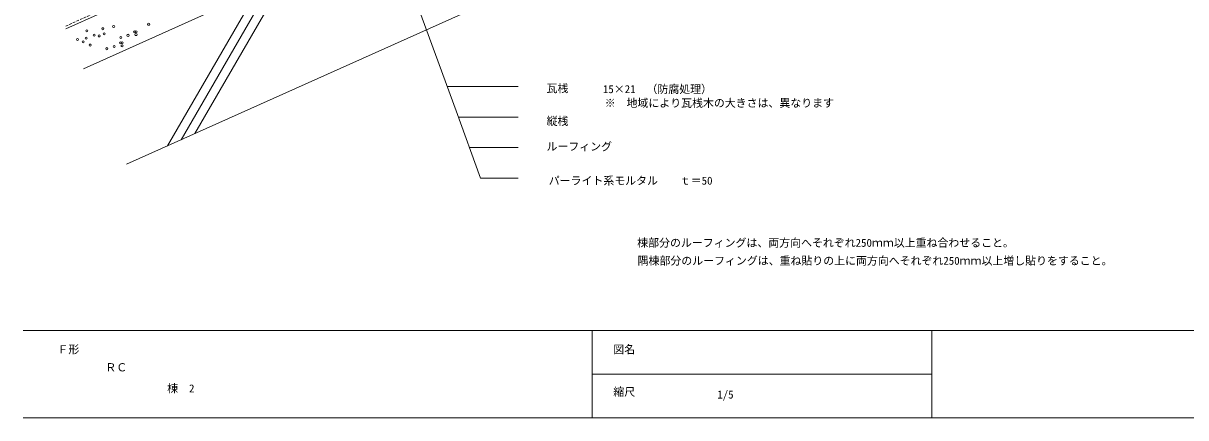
# Model space of a CAD drawing. Units: millimetres, scale not verified. Extents: x -198 to 202, y -140 to 130.
# Drawn here: x -197.6 to 68.7, y -140 to -49.6 of the extents above; entities that cross this region are included whole.
import ezdxf
from ezdxf.enums import TextEntityAlignment as Align

# ---------------------------------------------------------------- set-up
doc = ezdxf.new("R2010")
doc.units = ezdxf.units.MM
doc.header["$LTSCALE"] = 0.5
doc.linetypes.add('DASHED1', pattern=[1.8, 1.2, -0.6])
for name, color, linetype, lineweight in [('0-0', 5, 'Continuous', 18), ('0-1', 7, 'Continuous', 18), ('1-0', 7, 'Continuous', 18), ('1-3', 7, 'Continuous', 18), ('1-4', 7, 'Continuous', 18), ('1-5', 7, 'DASHED1', 18)]:
    doc.layers.add(name, color=color, linetype=linetype, lineweight=lineweight)
doc.styles.add('ＭＳ ゴシック', font='')
doc.styles.get('ＭＳ ゴシック').set_extended_font_data('MS Gothic')

msp = doc.modelspace()

# ---------------------------------------------------------------- linework, layer by layer
at = {"layer": '0-0'}
for p, q in [((202.4324, -119.9865), (-197.5676, -119.9865)), ((-67.2973, -119.9865), (-67.2973, -139.9865)), ((10.5405, -119.9865), (10.5405, -139.9865)), ((-67.2973, -129.9865), (10.5405, -129.9865)), ((202.4324, -139.9865), (-197.5676, -139.9865))]:
    msp.add_line(p, q, dxfattribs=at)
at = {"layer": '0-1'}
for p, q in [((-100.481, -64.1025), (-84.2018, -64.1025)), ((-97.9332, -71.1025), (-84.2018, -71.1025)), ((-95.3854, -78.1025), (-84.2018, -78.1025)), ((-92.8377, -85.1025), (-84.2018, -85.1025))]:
    msp.add_line(p, q, dxfattribs=at)
at = {"layer": '1-0'}
for p, q in [((-187.8448, -50.9189), (-5.6757, 31.0572)), ((-137.7375, -39.3365), (-158.2656, -74.8922)), ((-143.9775, -42.1445), (-164.5056, -77.7002)), ((-140.8575, -40.7405), (-161.3856, -76.2962))]:
    msp.add_line(p, q, dxfattribs=at)
for centre in [(-176.8601, -50.3621), (-168.8459, -49.8456), (-185.156, -53.3487), (-183.165, -53.0169), (-182.9991, -51.3577), (-181.3399, -52.3532), (-180.1784, -52.5191), (-179.3488, -50.8599), (-179.0483, -52.0495), (-175.2322, -52.8791), (-173.573, -52.3814), (-172.0797, -51.5518), (-171.7479, -51.5518), (-171.7479, -52.2154), (-183.8287, -53.8464), (-182.2415, -54.604), (-178.4253, -55.4336), (-176.7661, -54.9359), (-175.2729, -54.1063), (-174.941, -54.1063), (-174.941, -54.77)]:
    msp.add_circle(centre, 0.2346, dxfattribs=at)
at = {"layer": '1-3'}
msp.add_line((-118.0434, -15.8503), (-98.4503, -69.6818), dxfattribs=at)
at = {"layer": '1-5', "linetype": 'Continuous'}
for p, q in [((-183.7411, -60.0381), (-5.6757, 20.0913)), ((-173.8924, -81.9243), (-5.6757, -6.2268)), ((-98.4503, -69.6818), (-92.8377, -85.1025))]:
    msp.add_line(p, q, dxfattribs=at)
at = {"layer": '1-5'}
msp.add_lwpolyline([(-187.8448, -50.261), (-5.6757, 31.7151), (39.9204, 11.1969)], dxfattribs=at)

# ---------------------------------------------------------------- texts
at = {"layer": '0-0', "color": 7, "style": 'ＭＳ ゴシック'}
for s, p in [('Ｆ形', (-189.7297, -125.7973)), ('図名', (-62.4324, -125.7973)), ('縮尺', (-62.4324, -135.527)), ('1/5', (-38.6278, -136.1375))]:
    msp.add_text(s, height=1.833, dxfattribs=at).set_placement(p, align=Align.BOTTOM_LEFT)
at = {"layer": '0-1', "style": 'ＭＳ ゴシック'}
for s, p in [('瓦桟', (-77.7153, -65.9909)), ('縦桟', (-77.7153, -73.4948)), ('ルーフィング', (-77.7382, -79.3248))]:
    msp.add_text(s, height=1.833, dxfattribs=at).set_placement(p, align=Align.BOTTOM_LEFT)
at = {"layer": '1-0', "style": 'ＭＳ ゴシック'}
for s, p in [('15×21\u3000（防腐処理）', (-64.8186, -66.1694)), ('※\u3000地域により瓦桟木の大きさは、異なります', (-64.4044, -69.3535))]:
    msp.add_text(s, height=1.833, dxfattribs=at).set_placement(p, align=Align.BOTTOM_LEFT)
at = {"layer": '1-4', "style": 'ＭＳ ゴシック'}
for s, p in [('ＲＣ', (-178.7681, -129.91)), ('棟\u30002', (-164.6024, -134.7264))]:
    msp.add_text(s, height=1.833, dxfattribs=at).set_placement(p, align=Align.BOTTOM_LEFT)
at = {"layer": '1-5', "style": 'ＭＳ ゴシック'}
for s, p in [('パーライト系モルタル\u3000\u3000ｔ＝50', (-77.2153, -87.1394)), ('棟部分のルーフィングは、両方向へそれぞれ250ｍｍ以上重ね合わせること。', (-56.9532, -101.372)), ('隅棟部分のルーフィングは、重ね貼りの上に両方向へそれぞれ250ｍｍ以上増し貼りをすること。', (-56.8654, -105.4833))]:
    msp.add_text(s, height=1.833, dxfattribs=at).set_placement(p, align=Align.BOTTOM_LEFT)

doc.saveas('drawing.dxf')
